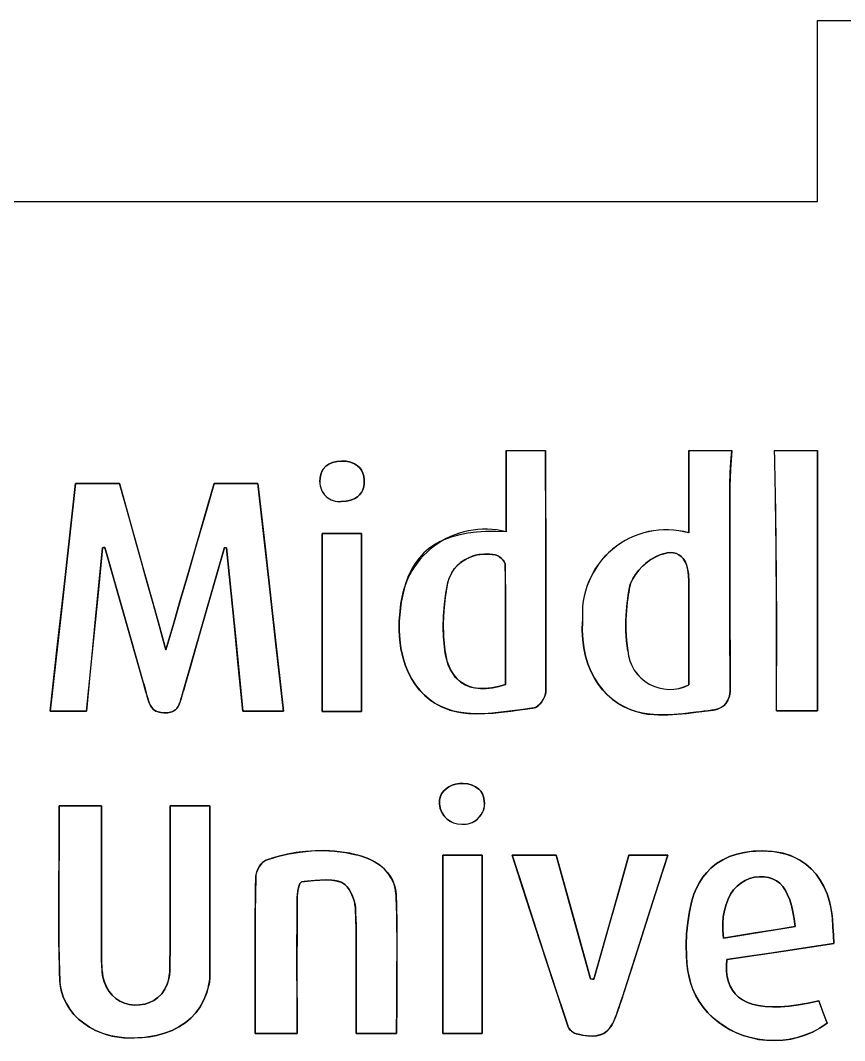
# Model space of a CAD drawing. Header units: millimetres. Extents: x 10 to 189, y 6 to 166.
# Drawn here: x 140.16 to 153.81, y 20.24 to 37.14 of the extents above; entities that cross this region are included whole.
import ezdxf

# ---------------------------------------------------------------- set-up
doc = ezdxf.new("R2010")
doc.units = ezdxf.units.MM

msp = doc.modelspace()

# ---------------------------------------------------------------- linework, layer by layer
at = {"color": 7, "linetype": 'Continuous'}
for p, q in [((153.364, 34.142), (153.364, 37.142)), ((153.364, 37.142), (169.364, 37.142)), ((137.364, 34.142), (153.364, 34.142)), ((148.208, 30.018), (148.86, 30.018)), ((151.23, 30.018), (151.942, 30.018)), ((152.653, 30.018), (153.364, 30.018)), ((141.798, 29.473), (141.073, 29.473)), ((141.073, 29.473), (141.798, 29.473)), ((144.094, 29.474), (143.369, 29.474)), ((143.369, 29.474), (144.094, 29.474)), ((145.807, 28.641), (145.156, 28.641)), ((145.156, 28.641), (145.807, 28.641)), ((140.652, 25.699), (141.252, 25.699)), ((141.252, 25.699), (140.652, 25.699)), ((143.843, 25.701), (144.516, 25.701)), ((144.516, 25.701), (143.843, 25.701)), ((145.156, 25.694), (145.807, 25.694)), ((145.807, 25.694), (145.156, 25.694)), ((152.683, 25.705), (153.364, 25.705)), ((153.364, 25.705), (152.683, 25.705)), ((141.501, 24.133), (140.802, 24.133)), ((140.802, 24.133), (141.501, 24.133)), ((143.295, 24.133), (142.637, 24.133)), ((142.637, 24.133), (143.295, 24.133)), ((147.807, 23.313), (147.156, 23.313)), ((147.156, 23.313), (147.807, 23.313)), ((149.036, 23.318), (148.304, 23.318)), ((148.304, 23.318), (149.036, 23.318)), ((150.883, 23.314), (150.24, 23.314)), ((150.24, 23.314), (150.883, 23.314)), ((144.05, 20.361), (144.741, 20.361)), ((144.741, 20.361), (144.05, 20.361)), ((145.719, 20.359), (146.391, 20.359)), ((146.391, 20.359), (145.719, 20.359)), ((147.156, 20.364), (147.807, 20.364)), ((147.807, 20.364), (147.156, 20.364))]:
    msp.add_line(p, q, dxfattribs=at)
at = {"color": 7, "linetype": 'Continuous', "lineweight": 15}
for p, q in [((153.364, 37.142), (153.364, 34.142)), ((169.364, 37.142), (153.364, 37.142)), ((153.364, 34.142), (137.364, 34.142))]:
    msp.add_line(p, q, dxfattribs=at)
at = {"color": 7, "linetype": 'Continuous', "flags": 128}
for points in [[(146.447, 27.35), (146.434, 27.19), (146.433, 27.034), (146.442, 26.883), (146.462, 26.738), (146.492, 26.6), (146.533, 26.469), (146.583, 26.345), (146.643, 26.23), (146.705, 26.135), (146.774, 26.046), (146.851, 25.966), (146.935, 25.895), (147.025, 25.832), (147.133, 25.773), (147.249, 25.727), (147.273, 25.719), (147.297, 25.712), (147.322, 25.705), (147.346, 25.699), (147.371, 25.693), (147.396, 25.688), (147.422, 25.683), (147.448, 25.679), (147.582, 25.664), (147.717, 25.658), (147.854, 25.66), (147.992, 25.669), (148.13, 25.683), (148.282, 25.702), (148.434, 25.723), (148.567, 25.742), (148.582, 25.744), (148.597, 25.746), (148.612, 25.748), (148.627, 25.75), (148.642, 25.752), (148.656, 25.754), (148.671, 25.756), (148.693, 25.762), (148.717, 25.776), (148.74, 25.795), (148.768, 25.823), (148.794, 25.856), (148.823, 25.902), (148.846, 25.95), (148.858, 25.99), (148.86, 26.006), (148.861, 26.013), (148.861, 26.016), (148.861, 26.017), (148.861, 26.018), (148.861, 26.018), (148.861, 26.018), (148.861, 26.018), (148.861, 26.018), (148.865, 27.351), (148.864, 28.685), (148.86, 30.018)], [(148.86, 30.018), (148.865, 27.778), (148.864, 26.793), (148.863, 26.359), (148.862, 26.168), (148.861, 26.084), (148.861, 26.073), (148.861, 26.062), (148.861, 26.051), (148.861, 26.04), (148.861, 26.029), (148.861, 26.018), (148.856, 25.981), (148.842, 25.94), (148.821, 25.897), (148.794, 25.856), (148.761, 25.815), (148.725, 25.782), (148.694, 25.763), (148.681, 25.758), (148.676, 25.756), (148.673, 25.756), (148.672, 25.756), (148.672, 25.756), (148.671, 25.756), (148.671, 25.756), (148.671, 25.756), (148.671, 25.756), (148.443, 25.724), (148.212, 25.693), (147.982, 25.668), (147.83, 25.659), (147.68, 25.659), (147.549, 25.666), (147.535, 25.668), (147.52, 25.669), (147.506, 25.671), (147.491, 25.673), (147.477, 25.675), (147.462, 25.677), (147.448, 25.679), (147.331, 25.703), (147.22, 25.737), (147.116, 25.782), (147.019, 25.836), (146.928, 25.899), (146.846, 25.97), (146.772, 26.049), (146.704, 26.136), (146.643, 26.23), (146.583, 26.345), (146.533, 26.469), (146.492, 26.6), (146.462, 26.738), (146.442, 26.883), (146.433, 27.034), (146.434, 27.19), (146.447, 27.35)], [(148.208, 30.018), (148.208, 29.264), (148.208, 28.67)], [(148.208, 28.67), (148.208, 29.426), (148.208, 30.018)], [(149.473, 27.187), (149.467, 27.036), (149.474, 26.889), (149.492, 26.748), (149.52, 26.612), (149.56, 26.483), (149.609, 26.361), (149.668, 26.247), (149.736, 26.14), (149.806, 26.052), (149.882, 25.972), (149.964, 25.899), (150.054, 25.834), (150.149, 25.778), (150.261, 25.727), (150.38, 25.687), (150.489, 25.662), (150.504, 25.66), (150.519, 25.657), (150.534, 25.655), (150.549, 25.653), (150.564, 25.651), (150.579, 25.65), (150.731, 25.64), (150.884, 25.64), (151.039, 25.65), (151.193, 25.664), (151.348, 25.683), (151.59, 25.712), (151.62, 25.715), (151.643, 25.719), (151.666, 25.724), (151.687, 25.729), (151.708, 25.735), (151.763, 25.759), (151.81, 25.79), (151.847, 25.829), (151.88, 25.884), (151.903, 25.95), (151.916, 26.027), (151.919, 26.105), (151.919, 26.112), (151.919, 26.132), (151.918, 26.165), (151.918, 26.198), (151.917, 26.23), (151.916, 26.358), (151.911, 26.877), (151.909, 27.804), (151.911, 28.732), (151.912, 29.14), (151.913, 29.319), (151.913, 29.398), (151.913, 29.409), (151.913, 29.419), (151.913, 29.429), (151.913, 29.44), (151.913, 29.45), (151.913, 29.46), (151.919, 29.646), (151.93, 29.832), (151.942, 30.018)], [(151.942, 30.018), (151.922, 29.706), (151.915, 29.568), (151.914, 29.508), (151.913, 29.481), (151.913, 29.469), (151.913, 29.464), (151.913, 29.462), (151.913, 29.461), (151.913, 29.461), (151.913, 29.46), (151.913, 29.46), (151.91, 28.407), (151.909, 27.353), (151.915, 26.426), (151.918, 26.197), (151.918, 26.172), (151.919, 26.146), (151.919, 26.12), (151.919, 26.111), (151.919, 26.105), (151.919, 26.099), (151.919, 26.094), (151.916, 26.027), (151.903, 25.95), (151.88, 25.884), (151.847, 25.829), (151.811, 25.791), (151.768, 25.761), (151.716, 25.738), (151.656, 25.721), (151.614, 25.715), (151.552, 25.708), (151.484, 25.699), (151.416, 25.691), (151.348, 25.683), (151.131, 25.658), (150.915, 25.642), (150.821, 25.639), (150.726, 25.64), (150.644, 25.644), (150.634, 25.645), (150.625, 25.645), (150.616, 25.646), (150.607, 25.647), (150.598, 25.648), (150.588, 25.649), (150.579, 25.65), (150.462, 25.668), (150.35, 25.696), (150.243, 25.734), (150.142, 25.782), (150.047, 25.838), (149.96, 25.902), (149.879, 25.974), (149.804, 26.054), (149.736, 26.14), (149.668, 26.247), (149.609, 26.361), (149.56, 26.483), (149.52, 26.612), (149.492, 26.748), (149.474, 26.889), (149.467, 27.036), (149.473, 27.187)], [(151.23, 30.018), (151.23, 29.259), (151.23, 28.654)], [(151.23, 28.654), (151.23, 29.04), (151.23, 29.422), (151.23, 30.018)], [(153.364, 25.705), (153.364, 26.921), (153.364, 28.129), (153.364, 30.018)], [(153.364, 30.018), (153.364, 28.816), (153.364, 27.612), (153.364, 26.661), (153.364, 25.705)], [(145.472, 29.172), (145.557, 29.18), (145.633, 29.198), (145.699, 29.225), (145.741, 29.252), (145.777, 29.284), (145.807, 29.322), (145.83, 29.366), (145.845, 29.416), (145.853, 29.473), (145.853, 29.535), (145.845, 29.593), (145.83, 29.645), (145.808, 29.691), (145.78, 29.731), (145.745, 29.765), (145.691, 29.8), (145.627, 29.825), (145.556, 29.839), (145.478, 29.843), (145.401, 29.836), (145.331, 29.82), (145.27, 29.794), (145.218, 29.758), (145.176, 29.71), (145.151, 29.668), (145.133, 29.619), (145.123, 29.563), (145.119, 29.501)], [(145.119, 29.501), (145.123, 29.563), (145.133, 29.619), (145.151, 29.668), (145.176, 29.71), (145.218, 29.758), (145.27, 29.794), (145.331, 29.82), (145.401, 29.836), (145.478, 29.843), (145.556, 29.839), (145.627, 29.825), (145.691, 29.8), (145.745, 29.765), (145.78, 29.731), (145.808, 29.691), (145.83, 29.645), (145.845, 29.593), (145.853, 29.535), (145.853, 29.473), (145.845, 29.416), (145.83, 29.366), (145.807, 29.322), (145.777, 29.284), (145.741, 29.252), (145.699, 29.225), (145.633, 29.198), (145.557, 29.18), (145.472, 29.172)], [(141.073, 29.473), (140.955, 28.417), (140.838, 27.362), (140.745, 26.532), (140.652, 25.699)], [(140.652, 25.699), (140.77, 26.759), (140.888, 27.814), (141.073, 29.473)], [(142.57, 26.718), (142.457, 27.124), (142.345, 27.521), (142.236, 27.91), (142.129, 28.293), (141.963, 28.886), (141.798, 29.473)], [(141.798, 29.473), (141.938, 28.975), (142.078, 28.474), (142.221, 27.965), (142.335, 27.558), (142.451, 27.143), (142.57, 26.718)], [(143.369, 29.474), (143.224, 28.972), (143.078, 28.468), (142.93, 27.958), (142.812, 27.552), (142.692, 27.14), (142.57, 26.718)], [(142.57, 26.718), (142.687, 27.121), (142.801, 27.515), (142.914, 27.903), (143.025, 28.287), (143.198, 28.882), (143.369, 29.474)], [(144.516, 25.701), (144.397, 26.764), (144.279, 27.82), (144.094, 29.474)], [(144.094, 29.474), (144.212, 28.422), (144.33, 27.368), (144.423, 26.537), (144.516, 25.701)], [(145.156, 28.641), (145.156, 27.81), (145.156, 26.987), (145.156, 25.694)], [(145.156, 25.694), (145.156, 26.517), (145.156, 27.339), (145.156, 27.988), (145.156, 28.641)], [(145.807, 25.694), (145.807, 26.254), (145.807, 26.808), (145.807, 27.357), (145.807, 28), (145.807, 28.641)], [(145.807, 28.641), (145.807, 27.825), (145.807, 27.004), (145.807, 26.353), (145.807, 25.694)], [(148.208, 28.67), (148.033, 28.676), (147.869, 28.674), (147.715, 28.665), (147.571, 28.648), (147.436, 28.623), (147.311, 28.59), (147.201, 28.551), (147.1, 28.505), (147.006, 28.451), (146.92, 28.39), (146.842, 28.321), (146.763, 28.235), (146.693, 28.14), (146.631, 28.034), (146.579, 27.918), (146.534, 27.792), (146.497, 27.655), (146.468, 27.508), (146.447, 27.35)], [(141.252, 25.699), (141.328, 26.463), (141.403, 27.222), (141.52, 28.408)], [(141.52, 28.408), (141.446, 27.654), (141.371, 26.897), (141.311, 26.3), (141.252, 25.699)], [(141.52, 28.408), (141.54, 28.411), (141.556, 28.414)], [(141.556, 28.414), (141.536, 28.411), (141.52, 28.408)], [(141.556, 28.414), (142.001, 26.862), (142.194, 26.178), (142.206, 26.135), (142.218, 26.092), (142.23, 26.049), (142.242, 26.006), (142.254, 25.963), (142.259, 25.944), (142.262, 25.935), (142.275, 25.89), (142.292, 25.841), (142.311, 25.797), (142.335, 25.759), (142.364, 25.728), (142.402, 25.703), (142.44, 25.687), (142.486, 25.677), (142.54, 25.673), (142.597, 25.675), (142.646, 25.683), (142.686, 25.697), (142.722, 25.718), (142.75, 25.745), (142.773, 25.777), (142.79, 25.814), (142.814, 25.885), (142.824, 25.92), (142.828, 25.935), (142.83, 25.942), (142.831, 25.945), (142.831, 25.946), (142.831, 25.947), (142.831, 25.947), (142.831, 25.947), (142.831, 25.947), (143.185, 27.178), (143.541, 28.409)], [(143.541, 28.409), (143.143, 27.031), (142.968, 26.424), (142.891, 26.157), (142.858, 26.039), (142.854, 26.026), (142.85, 26.013), (142.846, 26), (142.843, 25.987), (142.839, 25.973), (142.835, 25.96), (142.831, 25.947), (142.816, 25.894), (142.801, 25.844), (142.783, 25.798), (142.759, 25.757), (142.728, 25.723), (142.686, 25.697), (142.646, 25.683), (142.597, 25.675), (142.54, 25.673), (142.486, 25.677), (142.44, 25.687), (142.402, 25.703), (142.364, 25.728), (142.335, 25.759), (142.311, 25.797), (142.292, 25.841), (142.275, 25.89), (142.26, 25.942), (142.258, 25.948), (142.251, 25.975), (142.242, 26.006), (142.233, 26.037), (142.225, 26.067), (142.216, 26.098), (142.208, 26.128), (142.1, 26.511), (141.906, 27.194), (141.556, 28.414)], [(143.541, 28.409), (143.56, 28.406), (143.575, 28.404)], [(143.575, 28.404), (143.556, 28.407), (143.541, 28.409)], [(143.575, 28.404), (143.725, 26.894), (143.843, 25.701)], [(143.843, 25.701), (143.768, 26.462), (143.693, 27.219), (143.575, 28.404)], [(148.197, 26.141), (148.079, 26.107), (147.966, 26.085), (147.86, 26.074), (147.76, 26.076), (147.667, 26.089), (147.581, 26.115), (147.502, 26.152), (147.431, 26.2), (147.368, 26.261), (147.314, 26.333), (147.277, 26.398), (147.246, 26.47), (147.221, 26.55), (147.202, 26.636), (147.191, 26.708), (147.183, 26.774), (147.169, 26.93), (147.164, 27.089), (147.168, 27.278), (147.182, 27.467), (147.205, 27.654), (147.22, 27.744), (147.238, 27.833), (147.266, 27.917), (147.304, 27.993), (147.35, 28.062), (147.405, 28.122), (147.468, 28.175), (147.548, 28.225), (147.635, 28.264), (147.728, 28.29), (147.824, 28.303), (147.922, 28.303), (148.022, 28.289)], [(148.197, 26.141), (148.197, 26.697), (148.197, 27.256), (148.194, 27.749), (148.192, 27.967), (148.19, 28.063), (148.19, 28.073), (148.19, 28.084), (148.19, 28.095), (148.19, 28.105), (148.189, 28.116), (148.189, 28.127), (148.189, 28.138), (148.183, 28.162), (148.168, 28.187), (148.15, 28.208), (148.13, 28.228), (148.1, 28.251), (148.069, 28.271), (148.042, 28.283), (148.03, 28.287), (148.025, 28.288), (148.023, 28.289), (148.022, 28.289), (148.022, 28.289), (148.022, 28.289), (148.022, 28.289), (148.022, 28.289), (148.022, 28.289), (147.933, 28.302), (147.846, 28.304), (147.759, 28.296), (147.676, 28.277), (147.596, 28.248), (147.52, 28.21), (147.451, 28.162), (147.388, 28.105), (147.334, 28.04), (147.288, 27.966), (147.253, 27.883), (147.229, 27.794)], [(148.022, 28.289), (148.057, 28.277), (148.094, 28.255), (148.13, 28.228), (148.156, 28.202), (148.175, 28.176), (148.186, 28.154), (148.188, 28.145), (148.189, 28.141), (148.189, 28.139), (148.189, 28.138), (148.189, 28.138), (148.189, 28.138), (148.189, 28.138), (148.189, 28.138), (148.189, 28.138), (148.196, 27.469), (148.197, 26.803), (148.197, 26.141)], [(151.231, 26.135), (151.231, 26.622), (151.231, 27.105), (151.231, 27.529), (151.231, 27.576), (151.231, 27.624), (151.231, 27.671), (151.231, 27.718), (151.231, 27.766), (151.231, 27.813), (151.231, 27.861), (151.227, 27.955), (151.216, 28.039), (151.197, 28.113), (151.171, 28.176), (151.138, 28.229), (151.105, 28.264), (151.068, 28.292), (151.026, 28.311), (150.98, 28.323), (150.929, 28.327), (150.874, 28.322), (150.832, 28.314), (150.788, 28.301), (150.741, 28.283), (150.693, 28.261), (150.642, 28.235), (150.604, 28.213), (150.582, 28.198), (150.522, 28.154), (150.464, 28.103), (150.402, 28.037), (150.347, 27.967), (150.302, 27.893), (150.268, 27.817), (150.259, 27.79), (150.252, 27.764), (150.245, 27.724), (150.236, 27.672), (150.227, 27.62), (150.22, 27.567), (150.213, 27.514), (150.198, 27.368), (150.19, 27.221), (150.189, 27.046), (150.198, 26.872), (150.219, 26.701)], [(150.219, 26.701), (150.199, 26.864), (150.189, 27.03), (150.189, 27.197), (150.198, 27.364), (150.204, 27.43), (150.211, 27.495), (150.219, 27.56), (150.228, 27.624), (150.238, 27.688), (150.25, 27.751), (150.257, 27.784), (150.268, 27.817), (150.302, 27.893), (150.347, 27.967), (150.402, 28.037), (150.464, 28.103), (150.547, 28.174), (150.585, 28.201), (150.591, 28.204), (150.597, 28.208), (150.603, 28.212), (150.609, 28.216), (150.616, 28.22), (150.687, 28.258), (150.753, 28.288), (150.816, 28.309), (150.874, 28.322), (150.929, 28.327), (150.98, 28.323), (151.026, 28.311), (151.068, 28.292), (151.105, 28.264), (151.138, 28.229), (151.169, 28.18), (151.194, 28.122), (151.212, 28.055), (151.217, 28.03), (151.221, 28.004), (151.225, 27.978), (151.227, 27.95), (151.229, 27.921), (151.23, 27.891), (151.231, 27.861), (151.231, 27.289), (151.231, 26.714), (151.231, 26.135)], [(147.229, 27.794), (147.195, 27.584), (147.173, 27.37), (147.164, 27.155), (147.168, 26.94), (147.178, 26.821), (147.192, 26.704), (147.198, 26.657), (147.21, 26.595), (147.225, 26.536), (147.243, 26.48), (147.282, 26.388), (147.331, 26.308), (147.388, 26.24), (147.454, 26.183), (147.527, 26.138), (147.605, 26.106), (147.688, 26.085), (147.779, 26.075), (147.875, 26.075), (147.977, 26.086), (148.084, 26.108), (148.197, 26.141)], [(147.849, 24.158), (147.844, 24.223), (147.832, 24.28), (147.812, 24.33), (147.785, 24.374), (147.751, 24.411), (147.7, 24.449), (147.64, 24.477), (147.571, 24.495), (147.495, 24.504), (147.43, 24.504), (147.367, 24.494), (147.309, 24.475), (147.256, 24.448), (147.209, 24.415), (147.169, 24.375), (147.137, 24.329), (147.114, 24.279), (147.101, 24.225), (147.099, 24.167)], [(147.099, 24.167), (147.101, 24.225), (147.114, 24.279), (147.137, 24.329), (147.169, 24.375), (147.209, 24.415), (147.256, 24.448), (147.309, 24.475), (147.367, 24.494), (147.43, 24.504), (147.495, 24.504), (147.571, 24.495), (147.64, 24.477), (147.7, 24.449), (147.751, 24.411), (147.785, 24.374), (147.812, 24.33), (147.832, 24.28), (147.844, 24.223), (147.849, 24.158)], [(140.802, 24.133), (140.799, 23.523), (140.795, 22.917), (140.793, 22.313), (140.796, 21.915), (140.803, 21.519), (140.805, 21.461), (140.806, 21.402), (140.808, 21.344), (140.81, 21.286), (140.812, 21.239), (140.814, 21.206), (140.824, 21.13), (140.84, 21.057), (140.874, 20.953), (140.92, 20.856), (140.978, 20.764), (141.045, 20.679), (141.122, 20.601), (141.207, 20.531), (141.301, 20.468), (141.401, 20.414), (141.489, 20.376), (141.581, 20.344), (141.676, 20.32), (141.715, 20.312), (141.753, 20.305), (141.792, 20.299), (141.832, 20.295), (141.871, 20.291), (141.912, 20.289), (142.046, 20.288), (142.174, 20.294), (142.297, 20.308), (142.413, 20.33), (142.547, 20.366), (142.67, 20.413), (142.784, 20.471), (142.888, 20.539), (142.981, 20.617), (143.059, 20.698), (143.126, 20.788), (143.183, 20.886), (143.216, 20.956), (143.243, 21.028), (143.264, 21.095), (143.266, 21.104), (143.268, 21.113), (143.271, 21.122), (143.273, 21.131), (143.275, 21.14), (143.277, 21.149), (143.291, 21.231), (143.294, 21.267), (143.294, 21.283), (143.295, 21.29), (143.295, 21.293), (143.295, 21.295), (143.295, 21.295), (143.295, 21.296), (143.295, 21.296), (143.295, 21.296), (143.295, 21.296), (143.295, 21.999), (143.295, 22.704), (143.295, 23.415), (143.295, 24.133)], [(143.295, 24.133), (143.295, 23.329), (143.295, 22.534), (143.295, 21.84), (143.295, 21.535), (143.295, 21.401), (143.295, 21.342), (143.295, 21.333), (143.295, 21.324), (143.295, 21.314), (143.295, 21.305), (143.295, 21.296), (143.289, 21.213), (143.283, 21.177), (143.28, 21.161), (143.278, 21.155), (143.277, 21.152), (143.277, 21.15), (143.277, 21.15), (143.277, 21.149), (143.277, 21.149), (143.277, 21.149), (143.277, 21.149), (143.242, 21.024), (143.194, 20.909), (143.135, 20.802), (143.064, 20.704), (142.981, 20.617), (142.888, 20.539), (142.784, 20.471), (142.67, 20.413), (142.547, 20.366), (142.413, 20.33), (142.315, 20.311), (142.212, 20.297), (142.105, 20.29), (141.994, 20.287), (141.885, 20.29), (141.795, 20.299), (141.658, 20.324), (141.526, 20.363), (141.401, 20.414), (141.301, 20.468), (141.207, 20.531), (141.122, 20.601), (141.045, 20.679), (140.978, 20.764), (140.92, 20.856), (140.874, 20.953), (140.84, 21.057), (140.822, 21.142), (140.812, 21.23), (140.811, 21.254), (140.81, 21.295), (140.808, 21.336), (140.807, 21.378), (140.806, 21.419), (140.805, 21.461), (140.796, 21.905), (140.793, 22.302), (140.794, 22.701), (140.798, 23.415), (140.802, 24.133)], [(142.637, 24.133), (142.637, 24.033), (142.637, 23.938), (142.637, 23.858), (142.637, 23.823), (142.637, 23.808), (142.637, 23.801), (142.637, 23.798), (142.637, 23.797), (142.637, 23.797), (142.637, 23.796), (142.637, 23.796), (142.637, 23.796), (142.638, 22.957), (142.638, 22.119), (142.637, 21.705), (142.637, 21.665), (142.636, 21.624), (142.636, 21.583), (142.636, 21.543), (142.636, 21.502), (142.635, 21.462), (142.635, 21.426), (142.635, 21.408), (142.628, 21.326), (142.613, 21.249), (142.59, 21.177), (142.55, 21.094), (142.499, 21.02), (142.437, 20.958), (142.366, 20.908), (142.295, 20.873), (142.217, 20.849), (142.134, 20.835), (142.046, 20.833), (141.96, 20.843), (141.881, 20.865), (141.807, 20.898), (141.739, 20.942), (141.68, 20.996), (141.627, 21.06), (141.579, 21.142), (141.543, 21.234), (141.521, 21.323), (141.519, 21.336), (141.517, 21.348), (141.515, 21.361), (141.513, 21.373), (141.512, 21.386), (141.511, 21.399), (141.505, 21.489), (141.502, 21.581), (141.501, 21.661), (141.501, 21.696), (141.501, 21.712), (141.501, 21.718), (141.501, 21.721), (141.501, 21.723), (141.501, 21.723), (141.501, 21.724), (141.501, 21.724), (141.501, 21.724), (141.501, 22.9), (141.501, 23.418), (141.501, 23.646), (141.501, 23.746), (141.501, 23.757), (141.501, 23.768), (141.501, 23.779), (141.501, 23.791), (141.501, 23.802), (141.501, 23.813), (141.501, 23.824), (141.501, 23.98), (141.501, 24.133)], [(141.501, 24.133), (141.501, 23.961), (141.501, 23.885), (141.501, 23.851), (141.501, 23.836), (141.501, 23.83), (141.501, 23.827), (141.501, 23.825), (141.501, 23.825), (141.501, 23.825), (141.501, 23.825), (141.501, 23.824), (141.501, 22.648), (141.501, 22.13), (141.501, 21.903), (141.501, 21.803), (141.501, 21.791), (141.501, 21.78), (141.501, 21.769), (141.501, 21.758), (141.501, 21.746), (141.501, 21.735), (141.501, 21.724), (141.503, 21.541), (141.506, 21.461), (141.508, 21.426), (141.509, 21.411), (141.51, 21.404), (141.51, 21.401), (141.51, 21.4), (141.51, 21.399), (141.511, 21.399), (141.511, 21.399), (141.511, 21.399), (141.525, 21.302), (141.549, 21.213), (141.584, 21.132), (141.627, 21.06), (141.68, 20.996), (141.739, 20.942), (141.807, 20.898), (141.881, 20.865), (141.96, 20.843), (142.046, 20.833), (142.134, 20.835), (142.217, 20.849), (142.295, 20.873), (142.366, 20.908), (142.437, 20.958), (142.499, 21.02), (142.55, 21.094), (142.59, 21.177), (142.611, 21.242), (142.625, 21.311), (142.633, 21.384), (142.635, 21.41), (142.635, 21.445), (142.636, 21.504), (142.636, 21.563), (142.636, 21.622), (142.637, 21.681), (142.637, 21.74), (142.638, 22.478), (142.638, 23.216), (142.637, 23.541), (142.637, 23.684), (142.637, 23.698), (142.637, 23.712), (142.637, 23.726), (142.637, 23.74), (142.637, 23.754), (142.637, 23.768), (142.637, 23.782), (142.637, 23.796), (142.637, 23.903), (142.637, 24.014), (142.637, 24.133)], [(146.391, 20.359), (146.393, 20.845), (146.396, 21.326), (146.398, 21.801), (146.393, 22.274), (146.392, 22.351), (146.39, 22.428), (146.388, 22.506), (146.385, 22.583), (146.383, 22.646), (146.38, 22.685), (146.366, 22.77), (146.343, 22.85), (146.303, 22.936), (146.253, 23.014), (146.191, 23.084), (146.114, 23.15), (146.027, 23.207), (145.931, 23.255), (145.827, 23.293), (145.771, 23.31), (145.698, 23.328), (145.614, 23.346), (145.53, 23.361), (145.446, 23.373), (145.362, 23.382), (145.202, 23.391), (145.042, 23.389), (144.883, 23.378), (144.724, 23.357), (144.585, 23.332), (144.447, 23.299), (144.326, 23.265), (144.312, 23.26), (144.299, 23.256), (144.285, 23.252), (144.272, 23.248), (144.258, 23.243), (144.245, 23.239), (144.231, 23.234), (144.2, 23.218), (144.17, 23.193), (144.141, 23.16), (144.114, 23.122), (144.09, 23.076), (144.071, 23.028), (144.061, 22.988), (144.058, 22.971), (144.058, 22.964), (144.058, 22.961), (144.058, 22.959), (144.058, 22.959), (144.058, 22.958), (144.058, 22.958), (144.058, 22.958), (144.058, 22.958), (144.049, 22.374), (144.048, 21.79), (144.049, 21.275), (144.049, 21.23), (144.05, 21.185), (144.05, 21.139), (144.05, 21.095), (144.05, 21.077), (144.05, 21.008), (144.05, 20.686), (144.05, 20.361)], [(144.05, 20.361), (144.05, 20.593), (144.05, 20.823), (144.05, 21.024), (144.05, 21.042), (144.05, 21.06), (144.05, 21.077), (144.05, 21.095), (144.05, 21.141), (144.049, 21.318), (144.048, 21.778), (144.048, 22.237), (144.052, 22.641), (144.055, 22.819), (144.056, 22.897), (144.056, 22.907), (144.057, 22.917), (144.057, 22.927), (144.057, 22.938), (144.057, 22.948), (144.058, 22.958), (144.062, 22.997), (144.074, 23.038), (144.092, 23.081), (144.114, 23.122), (144.144, 23.164), (144.177, 23.2), (144.207, 23.223), (144.22, 23.23), (144.226, 23.233), (144.229, 23.234), (144.23, 23.234), (144.231, 23.234), (144.231, 23.234), (144.231, 23.234), (144.231, 23.234), (144.231, 23.234), (144.417, 23.291), (144.604, 23.335), (144.792, 23.367), (144.981, 23.386), (145.171, 23.391), (145.362, 23.382), (145.542, 23.359), (145.722, 23.323), (145.761, 23.313), (145.793, 23.304), (145.825, 23.294), (145.856, 23.284), (145.886, 23.273), (145.916, 23.261), (145.993, 23.225), (146.065, 23.184), (146.131, 23.137), (146.191, 23.084), (146.242, 23.028), (146.285, 22.967), (146.322, 22.9), (146.35, 22.828), (146.371, 22.75), (146.382, 22.666), (146.383, 22.64), (146.385, 22.595), (146.387, 22.543), (146.388, 22.491), (146.39, 22.439), (146.394, 22.235), (146.397, 21.869), (146.397, 21.371), (146.393, 20.868), (146.391, 20.359)], [(153.634, 21.85), (153.627, 21.991), (153.62, 22.126), (153.61, 22.274), (153.606, 22.31), (153.605, 22.315), (153.604, 22.321), (153.604, 22.326), (153.602, 22.337), (153.599, 22.36), (153.583, 22.456), (153.561, 22.548), (153.521, 22.676), (153.47, 22.795), (153.409, 22.903), (153.339, 23.002), (153.259, 23.09), (153.17, 23.167), (153.073, 23.232), (152.996, 23.273), (152.915, 23.308), (152.83, 23.336), (152.795, 23.346), (152.76, 23.354), (152.724, 23.361), (152.688, 23.367), (152.651, 23.373), (152.612, 23.377), (152.453, 23.386), (152.299, 23.381), (152.153, 23.361), (152.026, 23.332), (151.907, 23.291), (151.796, 23.239), (151.693, 23.175), (151.599, 23.1), (151.528, 23.03), (151.463, 22.951), (151.407, 22.865), (151.357, 22.771), (151.316, 22.67), (151.284, 22.561)], [(151.284, 22.561), (151.316, 22.67), (151.357, 22.771), (151.407, 22.865), (151.463, 22.951), (151.528, 23.03), (151.599, 23.1), (151.693, 23.175), (151.796, 23.239), (151.907, 23.291), (152.026, 23.332), (152.153, 23.361), (152.245, 23.375), (152.34, 23.383), (152.438, 23.386), (152.539, 23.383), (152.638, 23.374), (152.722, 23.362), (152.847, 23.331), (152.964, 23.288), (153.073, 23.232), (153.17, 23.167), (153.259, 23.09), (153.339, 23.002), (153.409, 22.903), (153.47, 22.795), (153.521, 22.676), (153.561, 22.548), (153.581, 22.465), (153.597, 22.378), (153.601, 22.35), (153.603, 22.328), (153.604, 22.321), (153.605, 22.314), (153.606, 22.307), (153.612, 22.242), (153.62, 22.126), (153.627, 21.991), (153.634, 21.85)], [(147.156, 23.313), (147.156, 22.481), (147.156, 21.654), (147.156, 20.364)], [(147.156, 20.364), (147.156, 21.184), (147.156, 22.008), (147.156, 22.658), (147.156, 23.313)], [(147.807, 20.364), (147.807, 21.192), (147.807, 22.015), (147.807, 22.663), (147.807, 23.313)], [(147.807, 23.313), (147.807, 22.486), (147.807, 21.662), (147.807, 21.015), (147.807, 20.364)], [(148.304, 23.318), (148.48, 22.775), (148.654, 22.24), (148.826, 21.71), (149.053, 21.016), (149.153, 20.712), (149.198, 20.579), (149.217, 20.52), (149.22, 20.512), (149.222, 20.504), (149.225, 20.497), (149.227, 20.489), (149.23, 20.481), (149.232, 20.474), (149.245, 20.448), (149.264, 20.423), (149.289, 20.399), (149.336, 20.368), (149.357, 20.359), (149.366, 20.356), (149.37, 20.355), (149.372, 20.354), (149.373, 20.354), (149.373, 20.354), (149.373, 20.354), (149.373, 20.354), (149.373, 20.354), (149.373, 20.354), (149.471, 20.334), (149.558, 20.322), (149.636, 20.319), (149.705, 20.324), (149.767, 20.339), (149.822, 20.364), (149.876, 20.403), (149.924, 20.457), (149.967, 20.524), (149.994, 20.577), (150.019, 20.636), (150.023, 20.648), (150.028, 20.661), (150.033, 20.674), (150.037, 20.687), (150.042, 20.701), (150.047, 20.714), (150.051, 20.728), (150.056, 20.743), (150.098, 20.868), (150.117, 20.923), (150.125, 20.947), (150.128, 20.958), (150.13, 20.963), (150.131, 20.965), (150.131, 20.966), (150.131, 20.966), (150.131, 20.966), (150.131, 20.966), (150.131, 20.966), (150.38, 21.744), (150.63, 22.525), (150.883, 23.314)], [(150.883, 23.314), (150.671, 22.651), (150.46, 21.993), (150.276, 21.418), (150.195, 21.165), (150.159, 21.054), (150.155, 21.041), (150.151, 21.029), (150.147, 21.016), (150.143, 21.004), (150.139, 20.991), (150.135, 20.979), (150.131, 20.966), (150.089, 20.841), (150.07, 20.786), (150.062, 20.762), (150.058, 20.751), (150.057, 20.746), (150.056, 20.744), (150.056, 20.743), (150.056, 20.743), (150.056, 20.743), (150.056, 20.743), (150.056, 20.743), (150.024, 20.65), (149.99, 20.569), (149.954, 20.501), (149.914, 20.444), (149.871, 20.398), (149.822, 20.364), (149.76, 20.337), (149.689, 20.322), (149.609, 20.319), (149.55, 20.323), (149.485, 20.331), (149.424, 20.343), (149.416, 20.344), (149.408, 20.346), (149.399, 20.348), (149.391, 20.35), (149.382, 20.352), (149.373, 20.354), (149.345, 20.364), (149.316, 20.379), (149.289, 20.399), (149.268, 20.419), (149.25, 20.44), (149.239, 20.459), (149.235, 20.467), (149.233, 20.471), (149.233, 20.472), (149.232, 20.473), (149.232, 20.473), (149.232, 20.474), (149.232, 20.474), (149.232, 20.474), (149.232, 20.474), (149.001, 21.175), (148.771, 21.88), (148.539, 22.593), (148.304, 23.318)], [(149.601, 21.268), (149.285, 22.413), (149.036, 23.318)], [(149.036, 23.318), (149.353, 22.167), (149.601, 21.268)], [(150.24, 23.314), (150.076, 22.734), (149.914, 22.159), (149.66, 21.26)], [(149.66, 21.26), (149.983, 22.405), (150.111, 22.858), (150.24, 23.314)], [(144.741, 20.361), (144.741, 20.457), (144.741, 20.55), (144.741, 20.629), (144.741, 20.664), (144.741, 20.679), (144.741, 20.686), (144.741, 20.689), (144.741, 20.69), (144.741, 20.691), (144.741, 20.691), (144.741, 20.691), (144.741, 20.691), (144.74, 21.768), (144.741, 22.242), (144.743, 22.45), (144.743, 22.542), (144.744, 22.554), (144.744, 22.566), (144.744, 22.578), (144.744, 22.59), (144.744, 22.602), (144.744, 22.614), (144.747, 22.664), (144.755, 22.721), (144.767, 22.776), (144.778, 22.813), (144.79, 22.844), (144.803, 22.864), (144.81, 22.871), (144.813, 22.872), (144.814, 22.873), (144.815, 22.873), (144.815, 22.873), (144.815, 22.873), (144.815, 22.873), (144.815, 22.873), (144.815, 22.873), (144.815, 22.873), (144.915, 22.884), (145.017, 22.896), (145.118, 22.904), (145.219, 22.906), (145.317, 22.901), (145.385, 22.891), (145.451, 22.874), (145.497, 22.855), (145.534, 22.828), (145.569, 22.791), (145.602, 22.746), (145.631, 22.696), (145.66, 22.636), (145.682, 22.575), (145.698, 22.514), (145.707, 22.457), (145.708, 22.446), (145.709, 22.413), (145.711, 22.371), (145.712, 22.329), (145.714, 22.288), (145.718, 22.123), (145.723, 21.83), (145.723, 21.497), (145.721, 21.163), (145.72, 20.87), (145.719, 20.741), (145.719, 20.726), (145.719, 20.712), (145.719, 20.697), (145.719, 20.683), (145.719, 20.668), (145.719, 20.654), (145.719, 20.639), (145.719, 20.359)], [(145.719, 20.359), (145.719, 20.516), (145.719, 20.585), (145.719, 20.615), (145.719, 20.629), (145.719, 20.634), (145.719, 20.637), (145.719, 20.638), (145.719, 20.639), (145.719, 20.639), (145.719, 20.639), (145.719, 20.639), (145.721, 21.144), (145.723, 21.65), (145.718, 22.155), (145.716, 22.208), (145.715, 22.261), (145.713, 22.315), (145.711, 22.368), (145.709, 22.421), (145.707, 22.451), (145.706, 22.465), (145.7, 22.504), (145.691, 22.546), (145.665, 22.622), (145.631, 22.696), (145.602, 22.745), (145.57, 22.789), (145.536, 22.826), (145.5, 22.853), (145.47, 22.867), (145.421, 22.883), (145.37, 22.894), (145.317, 22.901), (145.226, 22.906), (145.132, 22.904), (145.037, 22.898), (144.912, 22.884), (144.858, 22.878), (144.834, 22.875), (144.828, 22.874), (144.821, 22.874), (144.815, 22.873), (144.803, 22.864), (144.79, 22.844), (144.778, 22.813), (144.767, 22.776), (144.757, 22.73), (144.749, 22.682), (144.745, 22.642), (144.744, 22.626), (144.744, 22.619), (144.744, 22.616), (144.744, 22.615), (144.744, 22.614), (144.744, 22.614), (144.744, 22.614), (144.744, 22.614), (144.744, 22.614), (144.741, 22.076), (144.74, 21.537), (144.74, 21.063), (144.741, 20.855), (144.741, 20.763), (144.741, 20.751), (144.741, 20.739), (144.741, 20.727), (144.741, 20.715), (144.741, 20.703), (144.741, 20.691), (144.741, 20.585), (144.741, 20.475), (144.741, 20.361)], [(152.994, 22.133), (152.977, 22.261), (152.957, 22.378), (152.932, 22.483), (152.903, 22.577), (152.869, 22.661), (152.831, 22.733), (152.788, 22.796), (152.737, 22.85), (152.682, 22.893), (152.62, 22.925), (152.554, 22.947), (152.481, 22.958), (152.403, 22.959), (152.319, 22.949), (152.238, 22.929), (152.163, 22.897), (152.093, 22.854), (152.03, 22.802), (151.974, 22.739), (151.924, 22.667), (151.882, 22.587), (151.848, 22.498), (151.821, 22.401), (151.803, 22.296), (151.794, 22.185), (151.794, 22.067), (151.804, 21.943)], [(151.804, 21.943), (151.794, 22.067), (151.794, 22.185), (151.803, 22.296), (151.821, 22.401), (151.848, 22.498), (151.882, 22.587), (151.924, 22.667), (151.974, 22.739), (152.03, 22.802), (152.093, 22.854), (152.163, 22.897), (152.238, 22.929), (152.319, 22.949), (152.403, 22.959), (152.481, 22.958), (152.554, 22.947), (152.62, 22.925), (152.682, 22.893), (152.737, 22.85), (152.788, 22.796), (152.831, 22.733), (152.869, 22.661), (152.903, 22.577), (152.932, 22.483), (152.957, 22.378), (152.977, 22.261), (152.994, 22.133)], [(151.284, 22.561), (151.244, 22.383), (151.214, 22.2), (151.195, 22.014), (151.187, 21.828), (151.191, 21.643), (151.201, 21.515), (151.218, 21.389), (151.223, 21.361), (151.231, 21.321), (151.247, 21.252), (151.266, 21.185), (151.289, 21.12), (151.315, 21.057), (151.344, 20.996), (151.403, 20.892), (151.471, 20.796), (151.548, 20.706), (151.631, 20.624), (151.722, 20.549), (151.817, 20.483), (151.917, 20.424), (152.022, 20.373), (152.131, 20.331), (152.258, 20.293), (152.388, 20.265), (152.521, 20.249), (152.655, 20.244), (152.789, 20.251), (152.923, 20.27), (153.049, 20.299), (153.172, 20.34), (153.292, 20.392), (153.409, 20.455), (153.521, 20.531)], [(153.521, 20.531), (153.402, 20.451), (153.278, 20.385), (153.15, 20.332), (153.018, 20.291), (152.885, 20.263), (152.751, 20.248), (152.624, 20.244), (152.498, 20.251), (152.373, 20.268), (152.25, 20.295), (152.131, 20.331), (151.993, 20.386), (151.862, 20.455), (151.739, 20.536), (151.625, 20.629), (151.543, 20.711), (151.469, 20.799), (151.402, 20.894), (151.344, 20.996), (151.297, 21.098), (151.259, 21.206), (151.231, 21.32), (151.226, 21.343), (151.224, 21.354), (151.223, 21.364), (151.221, 21.374), (151.219, 21.384), (151.217, 21.394), (151.21, 21.443), (151.199, 21.542), (151.191, 21.643), (151.187, 21.828), (151.195, 22.014), (151.214, 22.2), (151.244, 22.383), (151.284, 22.561)], [(151.804, 21.943), (152.144, 21.997), (152.478, 22.051), (152.994, 22.133)], [(152.994, 22.133), (152.666, 22.081), (152.336, 22.028), (152.072, 21.986), (151.804, 21.943)], [(151.86, 21.585), (152.348, 21.658), (152.841, 21.731), (153.234, 21.79), (153.634, 21.85)], [(153.634, 21.85), (153.127, 21.774), (152.629, 21.7), (152.243, 21.642), (151.86, 21.585)], [(153.383, 20.903), (153.207, 20.865), (153.041, 20.835), (152.886, 20.815), (152.742, 20.804), (152.609, 20.802), (152.489, 20.809), (152.379, 20.825), (152.279, 20.849), (152.191, 20.882), (152.119, 20.92), (152.056, 20.965), (152.001, 21.017), (151.955, 21.077), (151.918, 21.144), (151.889, 21.217), (151.869, 21.298), (151.857, 21.387), (151.854, 21.482), (151.86, 21.585)], [(151.86, 21.585), (151.854, 21.482), (151.857, 21.387), (151.869, 21.298), (151.889, 21.217), (151.918, 21.144), (151.955, 21.077), (152.001, 21.017), (152.056, 20.965), (152.119, 20.92), (152.191, 20.882), (152.281, 20.849), (152.383, 20.824), (152.495, 20.808), (152.618, 20.802), (152.752, 20.805), (152.894, 20.816), (153.047, 20.836), (153.21, 20.865), (153.383, 20.903)], [(149.66, 21.26), (149.627, 21.264), (149.601, 21.268)], [(149.601, 21.268), (149.634, 21.263), (149.66, 21.26)], [(153.521, 20.531), (153.444, 20.74), (153.383, 20.903)], [(153.383, 20.903), (153.46, 20.696), (153.521, 20.531)]]:
    msp.add_lwpolyline(points, dxfattribs=at)
at = {"color": 7, "linetype": 'Continuous'}
for centre, radius, start, end in [((-7.695, 26.755), 160.381, 359.62484, 1.16563), ((21.521, 26.958), 131.167, 359.4528, 1.33678), ((145.444, 29.495), 0.325, 179.0271, 274.9785), ((145.443, 29.495), 0.324, 178.9438, 275.0574), ((147.858, 27.303), 1.412, 75.6392, 178.0623), ((150.856, 27.316), 1.389, 74.3472, 185.3386), ((150.859, 27.312), 1.392, 74.5288, 185.1561), ((150.917, 26.762), 0.701, 184.9694, 296.5615), ((150.918, 26.763), 0.702, 185.0759, 296.4529), ((147.457, 24.188), 0.358, 183.3251, 272.3938), ((147.454, 24.185), 0.356, 182.9494, 272.7848), ((147.501, 24.177), 0.349, 265.2109, 356.919), ((147.499, 24.179), 0.351, 265.5744, 356.5552)]:
    msp.add_arc(centre, radius, start, end, dxfattribs=at)

doc.saveas('drawing.dxf')
